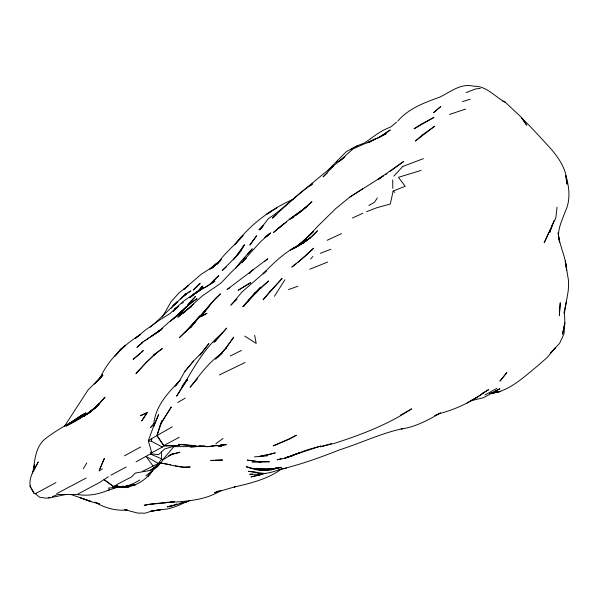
<?xml version="1.0" encoding="UTF-8"?>
<svg xmlns="http://www.w3.org/2000/svg" width="599" height="599" viewBox="0 0 599 599"><rect width="100%" height="100%" fill="white"/><g stroke="black" fill="none" stroke-linecap="round" stroke-linejoin="round"><path stroke-width="0.9" d="M208.197 446.54L172.325 446.667L164.68 448.98L158.66 454.626L150.634 453.825L150.723 452.035M179.288 437.263L163.684 445.649L179.82 445.544L163.901 445.753L156.998 435.563L162.329 420.273L160.36 424.362L156.998 435.563L163.684 445.649L179.82 445.544L163.901 445.753L162.351 447.064L151.517 441.336L151.742 438.58L172.302 426.817M557.063 207.224L555.82 217.916L544.177 242.775L550.541 228.93M33.537 469.519C34.705 458.939 36.007 447.064 44.386 439.494C57.234 429.169 72.314 422.205 85.777 412.868L69.754 423.291L81.823 415.017L73.969 420.67M153.726 426.046C154.332 407.35 167.675 392.989 180.044 380.447L175.634 385.771M33.679 469.96L34.547 464.817L32.346 473.427M490.169 393.521C508.97 391.626 523.077 377.58 537.116 366.341L547.119 357.536L555.722 347.398L550.286 353.223L559.631 343.294L564.048 333.77L564.827 322.854L562.528 334.19L564.894 322.876L564.468 312.85L568.271 290.5L568.503 286.195L568.444 280.175L565.261 260.992L566.647 270.456C566.152 257.413 559.316 245.74 558.141 232.839L559.638 241.981M563.921 313.112L566.355 301.671M421.075 170.423L398.455 177.334L405.216 186.274L393.139 191.059L390.308 204.019L376.876 207.703L366.603 211.664M150.634 453.825L151.749 452.792L148.327 440.782L153.703 425.949L158.638 414.53L153.936 426.099M552.368 224.603L549.755 232.419L553.925 220.657M99.052 471.016L104.376 458.392L99.936 468.635M274.454 296.295L284.899 279.8M147.219 412.591L141.723 420.872L147.219 412.591L140.443 415.743L146.635 412.853M33.252 471.735L38.239 461.949C34.098 469.638 28.737 477.321 30.137 486.53L34.225 493.583L35.865 493.576M162.351 316.998L171.097 301.694L179.094 292.806L187.974 285.888L183.549 289.527L200.972 274.469L214.449 265.761L209.92 269.153L215.183 264.256L220.088 260.969M200.006 355.185L208.864 343.616L202.125 352.175L193.552 361.017L184.844 371.44L179.625 380.657L175.095 386.385M244.34 244.954L236.358 256.275L244.385 244.879L240.925 250.884L233.325 259.831M30.137 486.53L30.654 485.639M83.343 468.732L86.75 462.937M220.904 334.332C201.092 351.126 190.362 374.802 176.623 396.149L187.494 378.987L182.014 386.445L187.397 380.178M99.943 378.119L100.048 377.947C108.554 359.52 123.551 345.181 140.525 334.452L135.501 338.278L144.965 330.378L159.678 319.956L169.884 313.651L183.736 300.953L203.682 287.273L197.296 292.087M100.19 377.939L101.141 376.427L99.344 378.733L102.684 374.832L94.462 384.011L98.678 379.654L102.908 375.184L88.083 389.934L64.505 426.248M187.494 378.987L183.069 386.018M166.529 414.478L171.329 406.998L160.36 424.362L166.05 415.227M377.325 197.977L374.547 202.155L368.857 205.547M115.053 356.293L121.088 348.947L125.573 345.196L117.621 352.931L121.088 348.947L116.348 354.615M235.684 268.397L240.102 262.317L252.269 248.825L247.394 254.553M142.382 471.398L158.383 463.439L161.693 458.886L161.408 451.766M243.838 259.389L244.849 258.012M396.553 122.226L390.967 126.801L383.794 129.938L377.153 133.989L364.529 142.959L357.483 145.662L346.394 151.577L327.608 170.685M336.286 162.307L337.814 160.292M198.291 291.399L202.41 286.06L198.389 290.979L195.731 293.24M153.344 469.272C145.28 482.457 128.95 490.356 113.66 486.688L104.054 479.589L99.277 482.667L77.421 494.295M145.879 475.778L157.851 466.307L160.472 462.915L150.267 470.432L135.232 473.083L131.548 476.939L116.446 484.711M213.85 342.635L226.669 328.11L214.989 341.205L222.416 332.64M151.375 472.027L147.616 476.662L152.91 470.717M255.002 292.671L243.613 306.426L255.002 292.671L260.67 287.131L258.236 289.961M170.708 308.657L177.304 301.859L172.946 305.797L177.881 301.499M184.844 371.44L193.552 361.017M222.573 352.212L226.579 347.427L215.603 359.28M173.965 446.517L163.033 459.47L161.318 462.331L150.267 470.432L157.851 466.307M263.343 225.553L259.959 229.559L268.389 218.628C284.031 208.549 296.415 194.376 312.034 184.29L309.885 185.847M266.54 236.785L269.565 233.535L260.318 241.989L241.652 262.639L246.316 257.877L231.281 272.193L220.919 283.14L202.387 295.861L183.227 313.127L193.552 304.097M205.135 310.589L215.296 298.616L220.462 293.817L211.806 302.63L199.834 317.156L207.007 313.247L201.376 316.489L210.219 304.696L200.171 316.077M92.246 410.33L88.225 413.475L99.075 404.505L89.288 412.569L65.883 426.121C80.813 419.165 94.417 409.836 105.02 397.144L98.176 404.946M240.925 250.884L234.336 258.229L236.934 255.713L222.162 270.583L226.355 266.899M154.22 423.433L150.611 427.454L154.347 423.718M402.783 166.455L393.887 176.039M98.176 404.407L98.678 403.846L94.253 408.765L82.984 416.642L89.288 412.569L96.446 406.579M248.959 299.882L242.827 306.643L253.272 295.651M310.589 259.03L312.865 256.529M397.833 121.013C408.615 108.441 424.751 102.526 439.913 97.06L440.272 96.896C450.837 91.654 461.058 82.976 473.704 86.204C486.508 85.732 494.789 96.791 505.249 102.197L521.22 117.224L526.693 125.169L521.744 118.048C531.635 127.662 540.912 137.905 550.256 148.103C559.077 158.173 567.253 170.198 566.909 184.155L565.726 175.911M150.214 327.286C162.621 316.631 173.77 304.606 186.124 293.832L190.894 290.897L187.884 293.038M198.389 290.979L201.212 288.059L197.183 291.765M263.283 225.509L258.925 229.911L261.995 227.186M173.388 311.001L177.918 306.77L174.376 309.069L178.539 306.186M140.413 353.41L133.143 359.385L143.341 350.482L141.589 352.234M217.534 357.348L221.39 353.5M177.304 307.354L173.411 311.068L177.297 307.497M251.595 297.179L249.626 299.118L263.47 285.304L268.659 280.938L260.123 288.8M252.905 295.891L258.154 290.74M180.696 299.051L185.96 293.802L181.654 297.778L186.311 293.72L183.369 296.243L186.379 294.102M177.169 315.553L191.822 302.076L197.056 298.661L186.836 306.456L175.619 317.253M237.039 299.141L230.825 305.205L242.266 291.706L266.435 270.763L263.133 273.878C273.024 263.358 283.612 253.399 296.34 246.376L301.941 242.483L313.479 231.596L298.572 245.148M176.024 308.53L173.523 310.918L176.69 307.953M197.685 378.531L190.093 387.254C199.909 374.869 209.006 361.789 222.394 352.848L217.639 357.348M327.286 172.954L323.101 176.892L334.332 165.122L344.927 156.818L338.749 161.745L352.961 148.919L376.636 138.384L370.452 141.491M161.805 329.21L143.416 341.542L136.894 347.353L142.584 342.635M175.597 316.908L182.006 311.038L173.673 318.668M292.956 199.377C269.939 209.403 250.008 225.014 234.628 244.819L243.089 235.504C234.741 245.201 224.453 253.205 217.28 263.934L221.166 259.3L216.756 264.047L220.844 259.959L212.024 267.978L220.162 260.58M248.967 273.668L251.543 271.325M91.1 411.341L97.053 405.957M173.283 318.93L182.096 311.338L186.686 306.396L170.685 321.236M216.239 264.144L211.627 268.202L218.642 262.549M276.753 214.3L272.335 218.163C291.78 199.617 312.641 182.77 333.411 165.773L329.547 169.045M91.115 411.348L95.181 407.799L84.242 416.043L90.442 411.94M264.376 261.673L267.686 258.783L250.831 271.549L252.763 270.104M301.439 211.125L311.944 201.691L301.409 211.028L295.135 215.498L307.587 206.161L290.051 218.672L273.376 232.569L284.038 223.539M297.838 262.504L313.606 248.218L305.063 256.357L291.818 267.109L296.498 263.53M91.078 411.401L92.358 410.322M389.769 171.658L403.509 161.573L378.119 179.311L383.278 175.919L349.779 197.108L335.822 208.527L318.024 225.965L307.025 237.736L295.202 247.814L297.224 246.219M181.961 303.416L183.324 302.33M143.416 341.542L141.536 343.032M117.951 485.729L115.225 485.43L113.66 486.695L119.246 486.912M289.774 219.631L294.102 216.284L291.369 218.35M278.146 228.511L281.62 225.845M182.358 311.577L171.965 319.537L157.05 332.685L162.269 328.544L144.771 340.973M306.681 238.926L305.198 240.057L306.591 239.031M283.005 224.775L286.367 222.229M304.689 242.033L310.574 237.601L317.448 230.705C310.604 238.964 301.282 244.242 292.012 249.281L305.453 241.502L310.574 237.601L298.002 245.875L290.56 250.023L303.955 242.58L298.002 245.875M309.878 185.817L312.723 183.698M215.88 443.694L223.03 438.453M80.962 416.425L84.504 413.857L74.748 420.258L80.184 416.904M253.414 269.617L227.103 289.482L229.986 287.745M112.32 487.653L113.66 486.688L104.054 479.589L108.404 476.722M291.443 218.365L293.615 216.845M295.06 215.827L300.121 212.263M379.392 178.921L380.882 177.896M385.412 174.781L386.924 173.747M474.663 398.769L488.589 389.649L482.217 393.416M438.543 413.864C454.776 409.679 470.312 402.558 483.857 392.637M349.779 197.108L362.627 188.842M467.04 403.075L470.919 400.559M148.327 440.782L151.742 438.58M99.464 470.679L102.369 468.86M162.389 460.189L171.823 454.289L179.857 452.245L170.101 454.941M281.732 468.837C267.813 479.178 250.734 483.221 234.157 487.039L235.16 486.762L214.472 492.7L219.227 490.768M271.407 211.275L266.914 214.053L276.955 207.875M188.348 308.657L191.508 306.71M177.843 402.498L185.233 398.118M151.749 452.792L162.351 447.064M36.12 493.262L55.932 482.614M404.902 412.689L411.58 408.855C387.987 424.616 361.264 434.649 334.482 443.35L320.285 446.809L331.457 443.612M350.992 149.346L357.483 145.662M124.465 455.787L140.638 446.989M485.025 394.951L496.878 388.317M376.891 138.654L386.243 133.674L367.307 142.854L371.462 141.491M110.95 475.194L126.239 466.965M56.688 493.666L86.226 477.98M139.807 480.001C132.566 484.284 123.679 488.859 115.225 485.43M78.192 494.624C88.869 496.279 99.808 494.055 109.535 489.593L108.606 487.998L121.208 487.286M136.115 461.784L150.349 453.997L161.693 458.886M400.424 415.092L404.153 413.115M221.293 490.289C198.202 504.994 169.884 500.098 144.202 505.294L150.342 504.066M186.521 501.663C177.798 505.975 168.162 510.326 158.226 509.472L161.168 509.629L151.622 511.082L145.168 513.201L137.62 513.066L124.427 509.592M471.69 400.05L476.212 397.729M288.568 439.127L296.4 435.211L289.31 439.164L273.234 445.903L287.715 439.509M230.293 355.986L241.457 350.422M219.376 374.922L245.163 362.485M327.144 240.296L341.527 233.625M434.702 415.616L440.557 412.943C428.307 419.936 415.436 427.094 401.263 428.921L403.067 428.555C381.293 433.182 361.137 442.99 339.955 449.699C320.106 457.591 299.882 464.846 279.067 469.661L286.419 468.089M352.407 218.014L362.867 213.244M168.461 455.929L172.602 454.057L170.782 454.454M186.641 501.895L179.97 503.385L186.641 501.895L190.467 500.315M169.629 506.926L177.027 503.894M309.765 269.236L327.713 262.033M403.075 166.335L423.426 158.623M292.529 455.36L305.999 450.201M320.345 253.332L330.865 249.236M52.353 496.623L57.961 494.452L76.927 494.587M466.067 92.628L475.666 88.922L480.323 88.405M492.67 392.397L497.582 390.511L495.006 391.244L499.836 388.773L483.393 397.714L470.851 400.813M291.668 455.697L320.914 446.015L306.875 449.931M449.497 114.431L465.625 109.063M288.448 289.654L297.86 286.195M117.322 487.294L107.932 490.469M263.792 473.435L258.004 475.441L250.966 476.954L258.648 474.812M279.374 469.594C269.977 473.45 259.794 474.588 249.716 474.281L252.381 474.101M180.756 503.227C180.778 503.976 155.98 509.704 173.306 505.174M263.964 473.517L258.004 475.441L262.946 473.554L260.355 474.341M462.533 101.628L470.148 99.217M49.799 497.312L46.557 498.218L39.721 497.297L35.431 493.801M281.567 458.639L277.075 459.8L285.146 458.228L299.178 452.919L284.622 458.175L292.349 455.854L286.06 457.479M65.883 494.489L48.571 498.113M121.567 487.623L123.222 487.219M152.011 503.722L153.584 503.37M260.879 469.646L255.511 469.586C264.211 470.836 272.897 469.346 281.335 467.257C269.835 470.709 257.428 471.308 246.167 466.703L255.855 469.122M261.007 473.547L257.503 474.213L262.983 473.48M150.282 504.425L174.571 501.618M35.85 493.321L34.225 493.583L30.302 486.545M150.551 511.299L161.378 509.577L151.622 511.082M126.876 486.074L135.569 484.711L126.614 485.804M266.495 469.698L269.153 469.287M274.462 468.47L278.887 467.782M171 502.074L173.628 501.7L170.056 502.097M123.933 486.133L119.456 486.68L128.86 486.92L127.04 486.717M490.094 393.363L492.805 393.056L490.064 393.318M163.759 502.823L168.259 502.306L162.853 502.621M254.395 456.887L267.439 455.832M213.356 460.302L210.668 460.489L222.641 460.039L215.146 460.182M258.596 473.667L261.261 473.487M209.133 446.487L226.392 444.675L220.859 445.05M204.858 445.948L198.366 446.3L178.442 444.323L195.806 445.693M212.286 445.551L216.928 445.304L207.838 446.697L198.366 446.3L204.626 446.457M260.879 469.361L255.481 469.369L263.845 470.11L271.617 469.766L268.038 469.721M267.176 469.346L271.676 469.339M220.739 445.229L223.195 445.244L220.41 445.207M220.32 445.364L223.083 445.431L221.293 445.319M199.347 445.933L204.656 446.3M148.402 441.021L151.517 441.336M257.63 469.339L263.845 470.11M256.739 472.409L248.323 471.293L265.095 473.524M159.611 462.862L170.775 464.817M159.663 462.9C169.861 464.105 179.73 468.381 190.175 466.965L183.324 467.19L175.267 465.782M124.517 509.517L127.258 509.959C115.974 511.157 104.6 507.952 94.986 502.082M216.92 445.641L221.323 446.629L218.35 445.911M70.839 494.46L91.482 501.603L80.588 497.904L90.322 501.498L99.464 503.924L97.203 502.935M502.681 101.253L505.489 102.279M158.383 463.439L146.036 456.423L153 465.925M244.721 336.114L256.215 343.437L254.65 335.328M393.139 191.059L394.748 192.399M565.815 175.859C569.454 187.435 570.705 200.53 565.149 211.732C561.712 221.435 556.089 231.641 559.631 242.108M392.697 179.865L392.832 188.4M560.252 302.862L559.324 315.254L560.252 302.862M228.114 344.927L225.845 348.341L233.76 337.14L228.114 344.927M252.793 240.925L249.843 245.111L256.672 235.789L252.793 240.925M137.216 372.121L135.973 373.716L146.029 362.702L156.137 353.073L162.307 348.551L153.404 355.492L155.762 353.425L146.029 362.702L137.216 372.121M197.745 318.69L190.377 327.945L196.861 319.866L205.435 310.559L197.745 318.69M505.766 373.911L499.888 381.166L506.866 372.556L505.766 373.911M269.528 291.968L263.088 299.77L282.092 278.498L269.528 291.968M199.871 315.928L189.913 327.204L179.43 337.641L190.055 327.383L195.252 321.85L184.844 332.737L199.871 315.928M191.059 301.237L187.757 304.884L195.499 296.393L191.059 301.237M218.77 275.577L209.65 284.6L204.626 287.722L214.966 281.171L209.65 284.6L218.77 275.577M200.088 283.245L193.26 290.013L200.088 283.245M190.752 296.812L189.943 297.591L193.919 294.034L204.222 287.655L193.919 294.034L190.752 296.812L199.123 290.612L190.752 296.812M182.942 312.738L177.873 317.171L188.198 308.612L182.942 312.738M422.512 134.82L415.399 141.05L434.694 126.209L422.512 134.82M437.472 109.34L433.436 112.732L440.789 106.562L437.472 109.34M270.703 233.004L264.885 237.571L270.703 233.004M161.116 329.72L152.094 335.934L161.071 329.712M390.159 130.043L379.189 137.373L390.159 130.043M421.501 124.098L413.999 128.822L433.998 117.374L421.501 124.098M244.721 286.202L238.088 290.335L250.689 282.683L244.721 286.202M275.143 452.941L267.394 455.053L259.023 456.513L275.143 452.941M279.141 467.572L264.099 470.312L254.073 468.635L264.099 470.312L279.141 467.572M500.712 391.461L490.184 393.491L500.712 391.461M196.786 446.547L190.452 446.936L196.779 446.547M269.273 461.754L252.329 461.889L269.273 461.754M271.826 469.107L255.324 468.89L271.826 469.107M260.977 462.001L247.372 460.129L260.977 462.001"/></g></svg>
